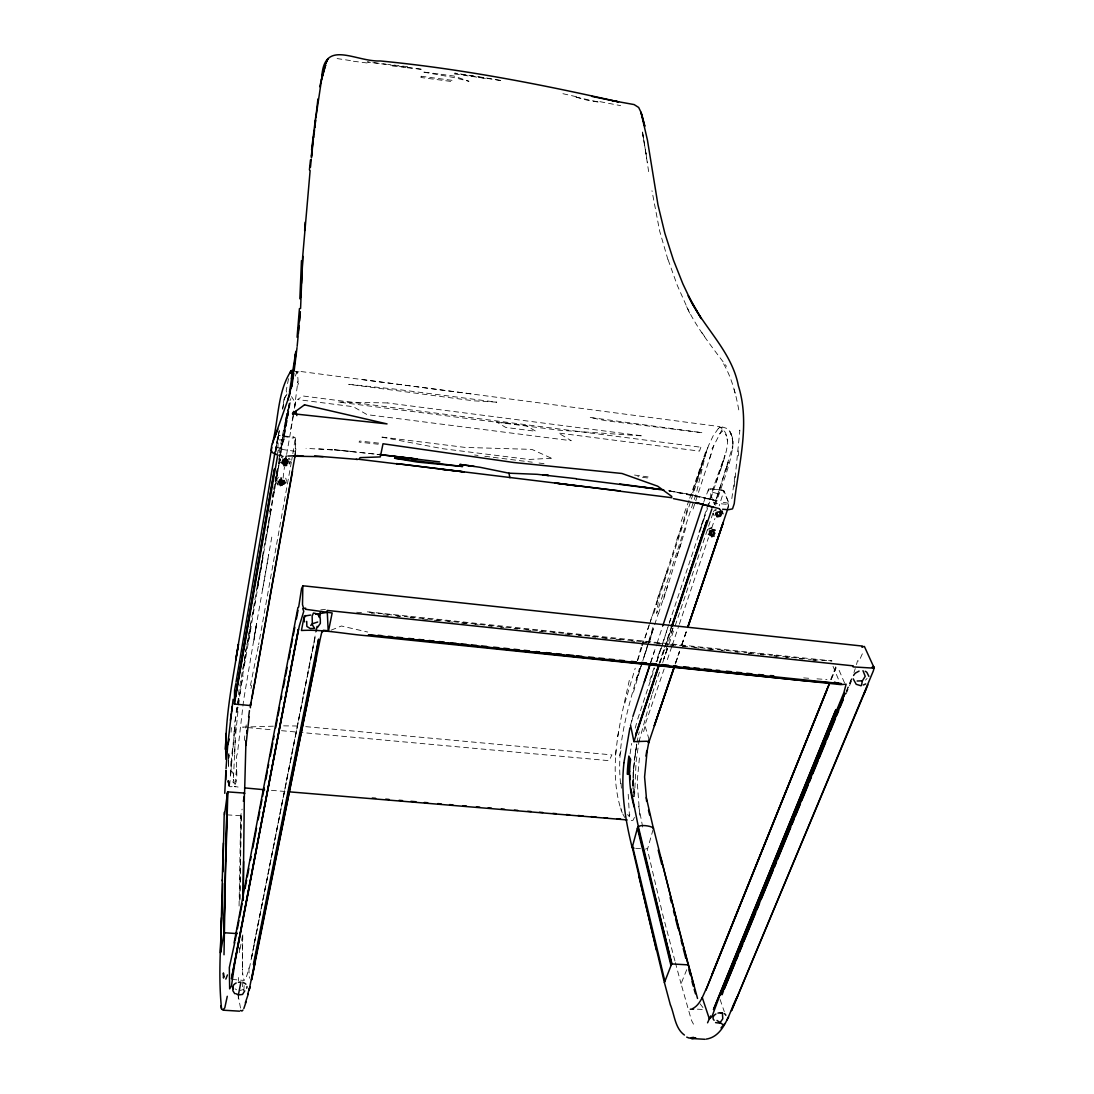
<?xml version="1.0" encoding="UTF-8"?>
<svg xmlns="http://www.w3.org/2000/svg" width="1094" height="1094" viewBox="0 0 1094 1094"><rect width="100%" height="100%" fill="white"/><g stroke="black" fill="none" stroke-linecap="round" stroke-linejoin="round"><path stroke-width="0.75" stroke-dasharray="5 3.75" d="M231.86 979.404L243.989 980.443L242.649 973.482L242.677 974.166L242.198 934.03M228.523 766.785L228.865 753.342M239.066 906.01L240.68 815.755L242.116 809.122M732.884 443.713L732.077 436.274L728.344 428.93L722.396 426.988L718.443 428.342L713.097 435.959L708.625 445.408L692.242 492.519M295.298 376.104L296.98 371.7L301.438 371.591L719.483 426.564C734.771 436.027 723.913 457.36 720.577 470.406M242.759 934.919L242.389 970.159L242.567 968.86M294.409 408.267L298.033 380.247L297.445 372.083L294.067 370.907M633.125 772.364L633.016 787.119L633.563 768.111L636.776 743.934L633.809 763.694M239.395 947.623L239.34 952.669L242.581 936.013M239.75 900.321L241.131 814.989M239.996 899.2L241.35 813.786M227.839 780.719L229.043 786.504L229.617 781.786M240.516 1008.066L238.424 996.757M634.534 796.678L636.052 762.149L639.128 740.31M228.591 757.896L228.482 762.34L228.796 754.846L228.373 765.103M715.599 505.264C721.616 483.835 732.159 462.94 733.144 440.444M232.325 753.137L234.595 727.154M231.012 761.274L230.533 776.152L236.619 707.668M629.296 680.331C620.066 722.943 607.471 767.728 621.392 810.955M318.887 448.813L334.326 450.017L306.046 448.349M237.179 712.194L237.439 706.519M228.851 758.074L228.988 755.051M237.439 753.657C233.487 760.863 242.499 789.649 229.043 786.504M237.89 703.292L238.765 691.832L274.621 486.939M633.303 772.405L633.973 763.694M230.068 780.432L229.549 785.588L228.195 780.35L228.414 784.945L227.949 781.335M233.501 777.615L235.278 738.382L238.301 707.681M243.866 990.48L244.153 985.639M295.12 455.391L295.53 449.921L294.929 457.825M633.043 788.692L633.262 776.562M230.533 776.152L231.408 765.239M734.265 486.529L739.886 430.092L738.806 431.145M238.56 703.538L238.738 700.775M231.162 765.321L231.723 757.28L231.258 761.287M621.392 788.2L620.859 780.364M237.904 749.568L243.579 700.42L256.57 623.566L254.136 640.414M643.655 731.64L645.651 723.052L664.126 668.995M231.039 732.214L231.449 727.619M238.642 704.96L240.912 685.022M232.461 749.007L231.559 757.239M244.345 740.406L244.796 735.865M295.024 457.456L295.544 439.774L295.079 437.504L293.465 436.971L278.519 435.453L275.018 452.123M240.16 693.459L245.63 654.349M235.771 717.336L234.649 722.19M245.849 728.139L246.218 724.925M287.777 415.816L289.459 402.948M283.086 478.174L284.426 467.083M615.43 755.175L616.182 749.253M236.454 712.016L239.996 692.311M734.908 476.328L731.394 501.722M286.095 426.633L290.32 398.913M242.841 981.674L242.499 988.265A63.452 5.867 -84.5 0 0 243.347 990.248M294.847 406.845L295.804 400.322L294.546 406.804M244.372 665.754L271.244 509.216M639.429 757.951L637.187 781.649L639.744 815.276M630.076 753.821L631.73 743.387M620.613 783.605C616.086 744.33 628.818 705.739 639.457 668.338M716.871 498.194L732.693 446.27M282.731 408.691L284.426 397.915L286.997 393.977L286.19 390.626L288.734 377.635M282.102 445.34L289.213 402.756L288.597 406.024M275.962 451.781L279.271 430.721M234.13 731.763L234.854 727.195M235.306 732.556L236.277 726.43M283.401 442.072L290.949 398.9M635.122 754.327L636.776 743.934M703.674 502.269L708.721 488.827L722.368 490.194L723.749 490.686L723.572 491.808L719.223 505.756M273.91 492.997L279.312 462.201M293.493 415.023L286.409 455.815M282.608 409.265L283.455 404.233M257.938 585.427L263.025 555.383M242.895 669.829L245.343 655.484M275.51 450.687L277.11 441.443M275.565 451.781L279.189 430.721M629.501 816.739L628.093 792.288M275.155 451.48L276.878 441.62M279.052 452.711L286.819 413.587L280.091 452.273M272.215 497.551L273.049 492.71M273.637 489.387L274.785 482.727M275.086 481.059L275.948 476.068M276.221 474.495L277.315 468.191M250.923 623.006L245.48 652.092M257.104 589.283L263.64 554.603M265.815 540.286L278.943 465.059M279.23 463.418L280.802 454.502M281.062 452.957L289.404 405.081M262.574 589.666L268.686 554.89M279.722 456.786L284.645 428.93M252.837 614.65L255.408 600.086M276.946 476.478L278.888 465.429M279.161 463.856L279.996 459.124M271.777 537.113L253.671 640.168L256.625 623.566M290.662 429.6L293.028 416.212M292.85 453.641L295.161 438.721L295.079 437.504L293.561 437.723M258.321 646.335L250.553 684.953L250.909 688.878L251.661 685.405M291.373 461.928L258.622 644.708M291.674 460.259L292.262 456.923M637.05 742.402L637.87 737.821M275.264 481.729L278.232 465.1M278.532 463.432L279.421 458.441M288.009 409.265L284.467 428.78L286.997 415.501M277.014 455.651L278.683 447.856L277.862 447.884L278.519 435.453L293.206 438.161L293.465 436.971M257.227 585.878L259.811 571.779M287.818 413.956L282.484 441.962M276.96 441.128L278.081 435.07M295.448 451.343L280.392 449.196L278.697 449.292L278.163 450.714M241.323 685.186L243.114 675.901M248.256 642.041L250.854 628.599M732.583 438.092L731.093 434.044L732.898 441.429M254.082 943.753L315.304 636.106L249.747 966.549L245.986 978.063L244.359 980.087M254.218 944.286L251.087 959.999L316.07 631.101M630.554 725.281L632.455 717.869M278.861 459.425L279.845 454.666M280.16 453.08L281.787 445.135M617.577 736.618L619.136 729.452M706.136 452.232L696.413 492.902L656.701 613.378L658.615 598.979L690.929 500.642M638.923 741.869L651.928 695.018M283.264 403.18L284.426 397.915M269.521 511.924L270.245 508.819M638.581 734.84L639.306 731.859M631.676 721.712L632.688 717.678M856.506 664.591L857.518 660.694L859.009 661.227L863.713 650.766M705.534 452.068L689.576 498.659M237.507 703.141L238.342 700.064M652.872 627.505L643.067 659.791M624.797 703.237L635.217 668.174M653.966 613.132L657.822 599.143M642.287 662.28L633.139 693.186M635.19 728.194L637.323 720.44M637.734 719.004L654.677 667.969M637.351 660.653L641.234 646.951M641.672 645.405L642.971 640.797M653.091 829.512L647.757 848.301L645.487 849.094M663.538 599.444L686.649 525.161M656.756 661.692L660.544 648.892L656.113 661.624M619.56 755.585L621.269 749.841M661.091 649.043L668.666 624.647M727.565 510.529L728.782 503.076L724.816 492.792L723.749 490.686L722.902 490.974M709.76 458.331L713.712 445.819L721.985 429.641M693.049 509.011L711.415 452.998M656.824 661.679L661.911 645.61M662.417 643.997L668.762 624.688M671.388 633.344L673.412 626.917M732.255 449.073L732.966 446.844M714.423 504.197L728.372 462.174L724.966 471.049M725.623 470.94L728.372 462.174M637.761 660.202L641.822 647.443M642.328 645.843L649.029 625.659M297.841 385.143L298.525 383.023M687.497 508.614L643.86 641.057M697.493 478.297L704.249 457.88M658.438 613.748L667.668 585.358M666.014 649.371L673.316 626.917M641.139 665.685L635.901 681.083L640.209 668.625M689.042 500.259L680.153 524.341M692.748 492.765L704.153 457.976M691.449 499.028L702.252 466.167M642.807 660.694L653.61 627.833L649.604 641.617M650.656 662.636L654.321 651.436M676.981 556.012L681.972 540.901M654.636 624.715L658.219 613.816M644.503 655.361L648.25 644.024M648.783 642.41L653.61 627.833M650.643 662.567L656.455 645.009M656.988 643.395L662.827 625.727M716.365 498.604L721.397 483.466M667.354 570.302L657.33 598.924M708.091 506.809L724.98 455.323L714.97 482.837L699.066 532.354L707.558 508.409M649.795 680.468L653.966 667.942M669.213 623.019L705.439 514.809M652.407 693.487L657.371 678.485M723.202 461.436L716.078 482.823L714.97 482.837M658.985 664.017L671.36 626.999M659.75 662.732L664.619 648.209M665.152 646.595L671.62 627.218M659.983 662.923L665.918 645.173M666.465 643.559L671.853 627.409M712.946 513.182L675.039 626.288M853.949 672.536L855.276 668.557M649.549 624.113L653.159 613.337M657.904 676.899L660.038 670.54M662.704 662.608L668.024 646.732M669.063 644.106L674.492 627.901M714.259 504.758L716.31 498.686M671.784 646.622L666.328 662.608M672.331 645.022L678.8 625.795M679.347 624.195L708.474 537.674M711.715 528.06L714.956 518.447M675.176 664.031L679.552 651.19M681.74 644.763L687.21 628.708M675.641 662.882L679.47 651.614M681.671 645.173L687.155 629.064M675.777 662.732L679.62 651.463M681.808 645.022L687.292 628.913M669.309 623.088L671.538 616.633M667.49 648.263L663.784 658.903L667.477 648.551M297.554 382.9L298.033 381.587M676.571 540.286L682.205 524.901M706.013 452.301L708.625 445.408M727.606 509.476L728.782 503.076L723.749 490.686M835.734 666.82L830.715 679.593M834.394 671.265L835.83 667.408M686.717 969.722L681.056 983.725L691.422 1020.223L695.005 1027.075M831.249 679.319L836.158 667.819M846.168 691.49L852.007 677.268M846.482 691.723L851.679 679.087M846.182 693.869L852.035 679.661M831.071 679.36L834.831 670.403M634.452 817.423L632.961 820.363L628.202 820.486M407.241 67.746L422.913 69.455L367.352 61.934L385.95 64.122M285.397 482.714L286.382 480.799L285.917 478.42L283.524 476.533M284.823 398.093L286.997 393.977M712.003 448.745L713.712 445.819M278.396 477.23L276.823 479.664L277.302 482.044M719.756 433.634L722.902 430.817M628.859 816.083L629.843 814.77M234.595 782.388L235.716 781.02L235.47 779.215M689.658 313.144L677.282 285.343L668.037 259.538M576.347 96.71L562.507 93.605M718.443 428.342L719.961 427.33M715.271 510.638L716.611 509.804M320.774 609.878L325.465 609.331M331.14 630.171L341.41 626L367.693 632.045M719.524 427.631L722.259 427.863M240.188 990.467L243.661 989.414M240.68 815.755L226.116 814.784M279.367 439.925L287.736 439.665M633.727 768.097L634.643 759.099M273.377 726.17L242.636 727.113L246.013 727.428M283.62 725.855L298.963 726.019M298.935 371.796L297.445 372.083M697.357 1009.174L702.266 1009.447M722.368 490.194L710.321 488.703M803.666 677.911L808.657 678.266M816.972 678.841L826.955 679.538M635.669 848.288L640.578 848.698M271.421 790.319L285.042 791.482M356.671 612.243L361.512 612.667M305.773 726.648L611.915 754.887L609.126 760.686L300.057 732.378M247.709 727.578L271.353 729.753M281.486 730.669L298.375 732.228M334.34 449.853L379.344 454.502M281.514 448.184L274.553 447.46M471.117 393.881L361.553 379.481M352.528 451.548L334.313 449.702L378.975 454.53M410.004 617.153L513.291 628.052M514.987 628.229L591.184 636.27M592.866 636.448L655.525 643.067M657.207 643.245L669.063 644.503M670.759 644.681L680.919 645.747M682.615 645.925L733.404 651.286M735.1 651.463L746.956 652.721M748.652 652.899L758.798 653.966M760.494 654.157L772.35 655.402M774.046 655.579L797.745 658.082M799.441 658.26L811.297 659.518M812.992 659.696L832.001 660.94L366.572 611.751L408.322 616.975M371.44 613.625L374.832 613.98M383.324 614.883L388.411 615.416M396.903 616.305L400.295 616.674M410.482 617.741L413.888 618.096M422.366 618.999L427.467 619.532M434.25 620.257L439.35 620.79M447.843 621.679L452.93 622.226M461.422 623.115L466.509 623.662M475.001 624.551L478.393 624.906M488.58 625.987L491.985 626.342M500.464 627.245L503.869 627.6M514.057 628.667L517.448 629.036M525.941 629.925L531.028 630.459M539.52 631.361L542.911 631.717M553.099 632.797L556.504 633.152M564.983 634.041L570.083 634.588M578.576 635.477L581.967 635.833M592.155 636.913L595.546 637.269M602.343 637.993L609.126 638.705M615.922 639.416L621.009 639.963M631.197 641.029L634.602 641.385M643.081 642.287L646.486 642.643M656.673 643.723L660.065 644.079M670.253 645.159L673.644 645.515M682.136 646.404L685.528 646.759M694.02 647.662L699.121 648.195M707.599 649.098L712.7 649.631M721.192 650.533L724.584 650.889M734.771 651.956L738.163 652.325M748.351 653.391L751.742 653.747M760.234 654.65L763.626 655.005M773.814 656.085L777.219 656.441M785.697 657.33L789.102 657.699M799.29 658.766L802.681 659.121M812.869 660.202L816.261 660.557M235.306 786.955L234.307 786.381L241.227 787.598M378.688 443.138L359.611 441.032L359.051 442.113L378.182 444.219M407.597 66.666L387.632 64.327M392.404 65.955L407.269 67.691M367.078 62.973L350.381 60.867M474.632 455.008L478.023 455.432M484.806 456.28L491.575 457.114M493.271 457.333L532.258 462.188M539.041 463.036L544.115 463.665M728.262 503.117L722.136 502.242M634.52 475.056L649.098 477.08L649.111 478.201L637.747 476.628M350.463 60.567L337.116 58.57M454.475 73.941L486.379 78.508L454.762 73.134L484.97 77.756M669.104 490.905L689.535 494.365L716.72 500.71L689.535 494.365L668.707 490.823M669.227 490.878L716.857 500.833L709.979 499.137M500.696 80.518L470.584 75.773M669.159 490.809L700.939 496.922M486.57 78.016L502.283 80.751M599.922 101.66L620.667 105.639M712.522 492.218L720.317 494.42M710.84 489.469L708.721 488.827L708.201 490.864L709.664 490.919L713.794 503.185L729.069 504.484L727.688 504.019M632.852 780.624L633.029 787.393M295.544 439.774L295.831 450.085M234.882 783.892L232.694 781.854M686.608 306.621C696.933 328.337 712.262 347.345 726.539 366.34M702.936 1007.533L700.092 1003.827M725.377 434.4L726.744 436.164M701.815 332.508L705.042 337.13M291.51 396.575L293.794 400.254M231.819 771.297L233.678 774.593L233.788 782.087M622.801 813.922L624.701 817.45M723.599 363.81C732.269 378.907 736.426 396.028 739.312 413.053M233.2 779.68L233.692 780.678M844.554 682.971L837.717 667.025M627.724 814.346L628.421 815.905M833.026 666.314L839.207 681.165M289.513 458.154L290.06 459.644M720.071 999.451L724.296 1011.635M288.447 458.249L289.007 459.863M714.013 515.383L713.233 512.99A4.636 3.692 -19.6 0 0 714.232 515.315M667.942 259.675L659.6 230.848L651.969 190.739M228.4 784.562L228.865 786.039M649.098 739.626L645.323 726.84M734.006 389.409L735.168 393.293M620.763 807.987L622.171 812.733M674.943 960.983L662.732 914.57L647.292 849.026M675.367 962.611L681.056 983.725M229.549 785.588L228.195 780.35M727.031 438.776L727.51 440.937M248.844 967.999L249.377 978.2M642.684 827.023L638.677 806.21M648.646 171.621L642.356 130.213M645.966 153.228L647.279 162.254M633.207 788.706L633.522 792.671M738.204 450.824L738.669 457.989M633.18 791.851L633.371 796.582L633.152 791.878M238.177 993.612L238.355 999.984M234.69 754.012L235.278 738.382M296.242 371.687L296.269 372.958M633.002 780.678L633.016 784.726M238.465 977.53L238.478 980.73M634.397 788.815L634.397 795.297M713.534 511.677A4.636 3.692 -19.6 0 1 715.585 509.489M707.531 529.988A4.608 3.651 -18.9 0 1 713.028 527.787M709.391 529.195A3.651 2.885 -18.9 0 1 711.456 528.457M280.406 460.834A4.855 4.075 -0.5 0 1 280.351 459.412M867.091 678.294A7.713 5.62 -20.1 0 1 865.45 680.112M236.619 989.81A5.484 3.692 -2.8 0 1 235.333 988.894M236.427 769.738L236.03 776.603L236.427 769.738M421.19 76.279L420.93 77.483L452.465 81.626L452.738 80.423L421.19 76.279M700.857 447.227L699.476 451.111L558.473 433.046L571.259 440.718L367.105 414.653L353.321 406.722L297.527 399.556L302.915 395.987L700.857 447.227M576.114 97.134L588.463 100.539L599.594 102.248L576.114 97.134M551.472 458.236L528.963 459.466L442.468 448.677L380.192 436.848L465.114 447.419L531.862 449.388L551.472 458.236M387.413 402.934L337.855 402.004L559.431 430.229L642.971 435.945L387.413 402.934M496.703 402.182L473.538 400.814L348.726 384.322L394.524 389.054L496.703 402.182M701.828 432.677L605.666 420.698L589.707 417.375L701.828 432.677M437.997 73.872L422.243 71.876L453.49 77.455L468.97 81.298L453.86 76.033L437.997 73.872M506.741 423.214L496.375 421.887L505.77 427.439L535.91 431.309L526.611 425.771L506.741 423.214M730.642 432.827L730.122 431.733L731.216 434.332L730.642 432.827M643.354 137.529L642.041 130.528L645.966 153.502L643.354 137.529"/><path stroke-width="1.5" d="M630.554 725.281L633.932 741.609L647.416 741.24L648.633 742.99L647.224 750.634M222.656 883.446C222.738 925.155 217.2 967.438 221.576 1008.969L222.123 1009.557M250.923 702.526L250.512 705.562L234.431 704.044L234.581 690.341L235.866 683.6M243.606 861.552L243.114 900.403L244.386 793.082L227.62 791.878L224.557 814.565M244.386 793.082L244.564 793.902L245.959 740.829M224.967 899.09L224.01 954.761M222.889 871.795L224.243 812.377M225.761 779.817L225.925 770.436L224.762 793.328M232.94 987.294L232.872 990.713L234.718 993.667M301.52 283.387L302.915 256.352M220.482 953.024L223.75 934.727L227.21 793.683M223.75 934.727L227.853 791.687M220.482 952.505L222.383 879.726M220.646 951.424L221.426 917.688M709.568 533.872L710.991 530.686L711.579 534.2L709.568 533.872L709.623 531.752M225.692 860.746L227.429 792.466M629.638 771.297L627.286 774.196A52.403 15.576 -85.7 0 1 628.298 760.48L628.859 756.063L630.636 759.414C628.38 775.345 629.802 791.482 634.178 806.921M222.219 880.875L223.367 843.077M249.459 710.621L248.612 716.926M299.852 298.799L301.479 260.604M300.577 308.508L302.641 257.076L310.122 170.596M234.431 704.044L277.548 455.924M298.662 607.143L301.575 588.49L302.847 585.96L304.952 585.987L862.619 646.103L861.867 647.101L864.397 646.472L873.764 667.039L873.422 666.287L874.079 668.174L873.285 671.019L737.616 996.087C729.616 1010.09 725.281 1036.278 706.204 1039.109M628.12 774.443L629.433 758.634M250.376 707.763L250.458 703.77M299.441 308.549L297.076 337.267M304.638 230.547L305.171 222.205M226.034 768.726L227.73 744.85L233.118 699.271M245.904 745.424L249.117 716.939M300.85 297.294L301.233 291.373M629.802 779.831L630.13 775.455M299.619 321.048L300.344 311.64M623.977 762.778C620.599 791.304 625.289 819.912 632.154 847.576L634.028 848.165M297.158 346.292L298.17 335.626M296.214 351.078L291.127 388.22M298.361 330.716L299.988 312.87M310.464 167.314L311.27 159.177M315.578 119.766L314.771 128.025L315.619 120.094M298.306 334.231L299.127 325.985M632.154 847.576L637.405 828.199C637.706 823.426 653.063 826.134 653.391 828.363L646.253 797.335L646.581 801.287M246.697 733.377L247.039 730.204L247.285 732.31M309.411 169.885L310.477 159.874M313.376 139.129L311.434 157.55L312.323 149.331M297.021 347.577L294.259 369.991M311.339 155.95L313.486 136.408M236.03 682.177L274.58 454.762M311.571 149.878L315.674 117.113M313.677 137.762L314.58 129.653M295.38 354.729L294.983 358.353L295.804 351.776L289.472 392.062M623.949 762.627L629.912 727.866M633.932 741.609L658.903 666.164M315.742 118.111L317.93 98.952M315.975 116.867L321.855 77.578M231.559 712.044L232.325 706.286M649.098 739.626L648.633 742.99L674.082 667.244M287.749 460.273L287.407 462.735L285.739 463.391L282.977 462.516L282.43 460.998M293.835 373.136L291.77 386.825M230.355 720.235L231.367 713.479M645.925 756.077L646.691 751.318M293.78 411.508L293.274 414.653L293.93 411.535M295.12 455.391L251.989 698.109M243.388 801.341L244.153 796.678M647.169 750.484L644.585 776.931L646.322 796.842M291.332 378.77L292.057 372.698M670.403 1005.017L664.414 982.603L671.661 963.923L688.304 964.881L694.02 986.009M271.763 447.186L235.675 660.161L238.478 644.352C232.284 682.341 224.379 720.659 225.911 759.291M272.338 443.891C278.751 419.932 277.151 391.816 291.305 370.538L294.067 370.907M274.485 455.118L275.018 452.123M284.002 483.863L284.358 481.893L282.772 480.403L279.271 481.278L278.806 482.645L280.433 485.613L285.862 482.673M253.712 687.223L250.512 705.562M253.931 687.046L292.549 471.268M235.689 993.598L238.396 994.925L240.885 982.18A7.029 4.732 -2.8 0 0 238.451 982.316M234.116 942.919L297.965 607.416M235.155 940.457L236.755 932.088M237.384 928.738L238.984 920.355M239.627 917.004L242.171 903.603M242.813 900.253L243.456 896.902M245.042 888.533L246.642 880.164M247.285 876.814L248.871 868.431M250.471 860.062L251.114 856.711M252.7 848.329L256.529 828.24M258.129 819.857L259.729 811.488M260.358 808.138L261.958 799.769M262.601 796.418L264.187 788.036M265.787 779.666L267.387 771.284M268.016 767.933L268.659 764.583M270.259 756.214L272.816 742.812M273.445 739.462L274.088 736.112M275.688 727.742L277.274 719.36M277.917 716.009L279.517 707.64M281.103 699.271L281.746 695.921M283.346 687.538L284.932 679.169M285.575 675.818L287.175 667.436M288.761 659.067L290.361 650.698M291.004 647.347L292.59 638.964M293.233 635.614L294.833 627.245M296.419 618.876L298.019 610.493M249.514 988.101L247.723 994.145M316.262 658.273L251.565 979.937L254.861 963.65M861.566 684.981L862.387 680.81L865.231 676.297L862.975 670.677M292.905 414.749L293.561 411.576M250.116 986.843L249.131 990.056L320.173 639.128L321.759 632.236L323.332 630.281L328.542 630.787L332.166 612.955L305.527 609.276L305.664 608.168L302.764 608.661L303.763 611.286L299.264 626.083L231.504 978.665L298.416 629.146L234.8 963.076L231.449 986.063L229.658 988.839L229.33 967.493L234.841 942.125M321.28 79.862L324.344 68.156M227.278 996.292L224.79 1007.847L222.93 1009.885M316.07 631.101L317.11 626.356M319.202 616.838L320.145 612.667M319.366 617.44L320.31 613.31M319.653 86.672L325.533 65.298L322.402 74.515M286.286 456.02L285.124 459.918L287.941 461.613L287.421 463.692L284.303 464.581L280.789 462.27M321.882 77.961L324.262 69.127M321.868 75.951C324.644 38.755 355.7 62.016 380.288 60.963C460.656 68.648 539.903 84.101 618.561 101.879L592.004 96.422M287.654 400.226L291.948 384.514M227.73 744.85L229.33 739.12M289.513 463.678L290.101 461.6M279.763 479.692L278.874 482.003L279.927 483.165L284.166 480.526L284.208 482.44L283.059 483.302L279.927 483.165L281.062 479.213M248.365 993.817L245.329 1002.801M227.429 974.932L225.843 979.089M290.266 393.061L271.572 445.996L271.257 450.345L272.556 452.711L277.083 454.639M632.865 716.502L650.123 664.154M644.366 681.863L650.137 664.249M722.902 523.26L687.702 627.45M662.827 625.727L703.155 503.801M243.825 1008.545L246.136 1001.735M658.451 665.631L635.641 734.977L658.684 665.972M671.36 626.999L706.847 520.758L672.167 625.604M672.4 625.795L711.92 508.833M714.341 536.06L709.965 535.335L709.979 532.915L711.387 531.807L713.001 531.561L714.888 533.311L711.825 536.867M687.757 627.108L727.154 510.679M654.253 725.705L674.547 666.109M654.403 725.541L674.136 667.559M687.839 627.3L723.271 522.727M722.136 994.719L723.531 990.74M274.594 437.532L277.862 429.094M324.686 67.623L325.615 65.271M711.784 974.836L827.269 689.056M829.457 683.777L705.89 990.07L829.197 683.846M842.913 699.381L724.119 989.249L729.001 977.516M729.616 976.053L734.812 963.417M736.112 960.259L738.053 955.513M739.353 952.354L742.594 944.464M743.893 941.291L755.585 912.861M756.884 909.702L759.482 903.384M761.424 898.653L773.116 870.222M774.415 867.063L776.357 862.318M777.656 859.159L790.647 827.57M791.947 824.411L793.888 819.666M795.188 816.507L800.384 803.871M801.683 800.712L808.179 784.918M809.478 781.759L811.42 777.014M812.719 773.855L817.915 761.219M819.215 758.06L825.71 742.265M827.009 739.106L828.951 734.375M830.25 731.216L835.447 718.58M836.746 715.421L838.688 710.676M839.987 707.517L843.242 699.627M737.753 995.909L731.517 1010.624L867.857 684.83M710.662 1015.929L707.558 1022.808M863.631 694.799L866.448 688.181M705.945 989.386C702.731 996.319 699.777 1005.126 692.475 1008.709M719.852 512.689L718.047 511.732L716.201 514.153L717.035 516.874L720.481 516.204L721.288 514.754L719.852 512.689L720.809 510.707L719.428 508.819M718.361 515.766L716.761 513.428L715.941 514.959L718.361 515.766L720.714 514.289L720.549 512.512M726.867 1020.059L728.604 1017.064M285.739 463.391L287.325 460.697L285.11 458.81L285.124 459.918L282.567 461.381L282.731 463.624M244.755 990.836L242.553 994.446L238.396 994.925M715.64 513.592L716.42 512.334M223.996 933.633L225.487 932.826L237.343 933.62M302.847 585.96L302.505 604.64L303.517 608.073M291.305 370.538L290.156 373.15L290.074 372.165M720.987 1027.936L724.734 1023.533M310.696 625.412L312.351 623.771L317.725 622.021M317.657 627.259L320.351 623.361L320.31 619.136A8.137 6.427 -2.9 0 0 313.445 613.023L312.146 616.072L312.378 624.947L314.662 628.394L310.272 628.544L306.853 626.438L306.717 621.365M242.95 1010.063L241.938 1011.034L240.625 1010.432M865.723 683.914L863.303 685.022M284.084 463.254L287.325 460.697L282.977 462.516L284.303 464.581M281.705 457.237L282.977 456.348M711.579 534.911L713.739 533.735L713.657 530.905M859.091 671.087L855.604 672.974A7.713 5.62 -20.1 0 0 853.594 675.49M509.913 477.75L508.942 473.182L479.965 467.275L459.836 464.417L474.194 466.386M627.122 819.926L288.433 791.769M708.447 534.392L709.596 534.05M709.404 531.014L715.326 530.18M321.868 631.717L323.072 631.457M693.528 1037.344L689.165 1038.083L686.717 1037.126M310.71 615.047L304.228 616.1L301.438 630.5C323.865 629.187 345.731 634.151 368.117 635.846L805.239 680.865L841.491 683.682L368.391 634.889L840.753 684.612L846.113 684.188L843.843 692.789L719.948 994.925L712.057 1016.394L709.377 1018.965L702.266 997.564M315.578 614.254L326.928 612.408L327.215 610.438L853.265 665.863L853.129 666.902L874.079 668.174L872.096 667.162M720.344 1013.208L722.396 1012.88L722.778 1018.746L719.797 1023.15L715.572 1022.616M692.434 1038.521L695.839 1038.042L691.217 1038.493L704.974 1039.3M298.224 455.624L287.859 456.034M283.77 465.716L286.71 465.442L286.026 464.594M720.317 511.746L721.684 511.65L723.011 513.783M690.259 1009.229L693.61 1009.133M857.135 681.015L862.387 680.81M285.124 459.918L287.503 459.89M303.448 456.171L293.835 456.212L323.031 456.69M239.627 1011.184L223.354 1010.2M508.942 473.182L537.099 474.317L576.237 478.68M279.927 483.165L283.059 483.302M314.607 455.952L357.56 459.412L356.165 459.289M770.408 675.572L773.745 675.805M372.288 798.032L375.652 798.319M385.731 799.167L389.095 799.454M399.173 800.316L402.524 800.603M410.934 801.314L415.966 801.738M424.363 802.449L427.727 802.736M437.805 803.598L441.169 803.885M449.566 804.596L452.93 804.883M463.008 805.745L466.359 806.018M476.437 806.88L479.801 807.167M488.156 807.878L491.438 808.151M501.284 808.999L504.566 809.273M514.399 810.107L517.749 810.394M527.787 811.242L531.137 811.529M539.506 812.24L542.856 812.527M552.894 813.375L556.244 813.662M566.282 814.524L569.632 814.798M578.001 815.509L583.02 815.946M591.198 816.63L596.093 817.054M604.271 817.738L607.539 818.011M617.344 818.845L620.613 819.119L617.303 818.777M264.611 789.745L244.55 787.899M378.059 635.258L381.464 635.6M388.261 636.311L391.652 636.653M396.753 637.187L401.854 637.706M408.636 638.417L413.737 638.937M418.838 639.457L423.939 639.99M429.026 640.51L434.127 641.043M439.227 641.563L444.314 642.096M451.111 642.793L456.212 643.313M461.312 643.846L466.413 644.366M471.5 644.899L476.601 645.419M481.702 645.952L486.789 646.472M493.585 647.183L498.686 647.703M503.787 648.222L508.888 648.756M513.975 649.275L519.076 649.809M524.176 650.328L529.264 650.862M536.06 651.559L539.465 651.915M546.262 652.612L551.349 653.132M556.449 653.665L561.55 654.185M566.651 654.718L573.447 655.415M576.839 655.771L581.94 656.291M588.736 656.988L593.823 657.521M598.924 658.041L604.025 658.574M609.126 659.094L614.213 659.627M619.313 660.147L624.414 660.68M631.211 661.378L636.298 661.897M641.399 662.431L646.499 662.95M651.6 663.484L656.687 664.003M661.788 664.537L668.584 665.234M673.685 665.754L677.077 666.109M683.873 666.807L688.974 667.34M694.075 667.86L699.162 668.393M704.262 668.913L711.059 669.61M716.16 670.143L719.551 670.499M726.348 671.196L731.448 671.716M736.535 672.249L741.636 672.769M746.737 673.302L751.838 673.822M758.634 674.519L763.721 675.053M542.733 474.837L548.422 475.425M442.154 469.449L464.266 471.897L396.507 463.61L620.339 491.028L554.932 483.001L576.647 485.927M394.537 456.513L439.87 461.928M380.63 454.721L417.046 459.015L379.344 454.502M398.531 464.075L358.736 459.275L360.131 457.634L380.302 456.923L383.009 443.767L513.701 462.488L621.98 473.483L657.726 486.215L671.716 496.375L671.716 497.702L618.657 491.042M280.091 484.546L282.457 484.82M545.591 475.138L548.436 475.48M468.451 465.62L471.323 465.976M659.285 489.36L576.374 478.912M619.724 483.999L659.094 489.196M278.792 455.145L281.637 455.542M640.346 486.721L664.031 490.167M722.628 509.257L728.536 509.722L732.529 508.86L734.238 503.678C738.382 464.868 750.525 424.294 738.354 385.717C731.585 350.668 702.799 326.983 688.235 295.667L701.213 318.586L692.105 303.353L682.847 283.811L673.466 260.167L664.851 233.282L657.945 204.742L647.429 140.046L640.975 112.244L638.664 107.458L634.11 104.573L612.107 100.58M673.398 498.632L697.986 503.568M861.115 685.801L856.205 684.297L853.197 678.841M285.11 458.81L286.313 459.07M713.712 507.425L696.03 502.584L718.895 508.573M712.126 529.414L714.054 530.029L713.001 531.561L711.319 530.809M834.449 682.095L838.948 683.627M722.573 1024.34L717.008 1020.442M684.42 1035.033C675.107 1028.442 674.547 1015.027 670.554 1005.222M664.414 982.603L639.046 876.95M276.85 482.823L277.985 484.697M281.062 477.75L281.555 480.211M868.868 676.379L866.968 672.523A7.713 5.62 -20.1 0 0 865.258 671.278M282.881 459.001L283.496 460.396M694.17 989.332L695.483 993.762M697.534 998.466L679.743 932.608L653.337 827.57M688.851 969.872L690.177 974.768M691.955 981.304L693.281 986.214M681.083 940.238L682.382 945.189M683.23 948.484L685.815 958.371M671.935 963.746L654.062 893.101M670.143 897.6L671.401 902.523M673.494 910.714L674.752 915.637M675.6 918.905L678.116 928.738M660.803 857.641L688.331 965.578M661.788 864.534L658.191 850.079M671.661 963.923L638.253 826.298L630.664 788.514M671.36 964.402L637.761 827.037M670.937 965.428L637.405 828.199M664.851 981.099L632.496 845.881M648.496 810.148L649.645 814.989M656.373 950.125L632.209 847.029M220.851 1005.892L221.576 1008.969M295.845 411.221L296.857 415.597M327.27 611.806L328.214 631.361M716.761 513.428L716.857 515.643M722.19 511.103A4.636 3.692 -19.6 0 1 722.231 512.73M714.095 1020.278A6.605 4.28 -13.1 0 1 715.886 1014.015M717.951 1013.126A6.605 4.28 -13.1 0 1 722.396 1012.88M724.214 1013.536A6.605 4.28 -13.1 0 1 725.828 1015.287M304.611 621.884A8.137 6.427 -2.9 0 1 305.855 615.498M233.473 988.894A7.029 4.732 -2.8 0 1 236.181 983M243.224 982.617A7.029 4.732 -2.8 0 1 245.89 984.217M246.97 986.528A7.029 4.732 -2.8 0 1 246.656 988.155M225.651 744.576L225.46 749.513L226.102 733.404L225.651 744.576M223.737 976.436L223.518 978.063L223.408 972.935L223.737 976.436M318.559 639.361L315.537 658.547L254.095 964.47L253.37 964.484L318.559 639.361M237.289 684.953L235.36 697.028L274.553 468.724L237.289 684.953M835.925 709.65L713.52 1009.475L835.925 709.65M837.088 710.649L720.372 995.075L845.115 693.09L837.088 710.649M327.133 60.512L325.274 64.396L328.036 58.625L327.133 60.512M304.529 404.821L292.426 413.682L387.044 423.911L304.529 404.821M462.502 466.509L417.211 462.065L394.551 458.195L462.502 466.509M642.233 116.265L640.975 112.244L644.817 126.316L642.233 116.265"/></g></svg>
